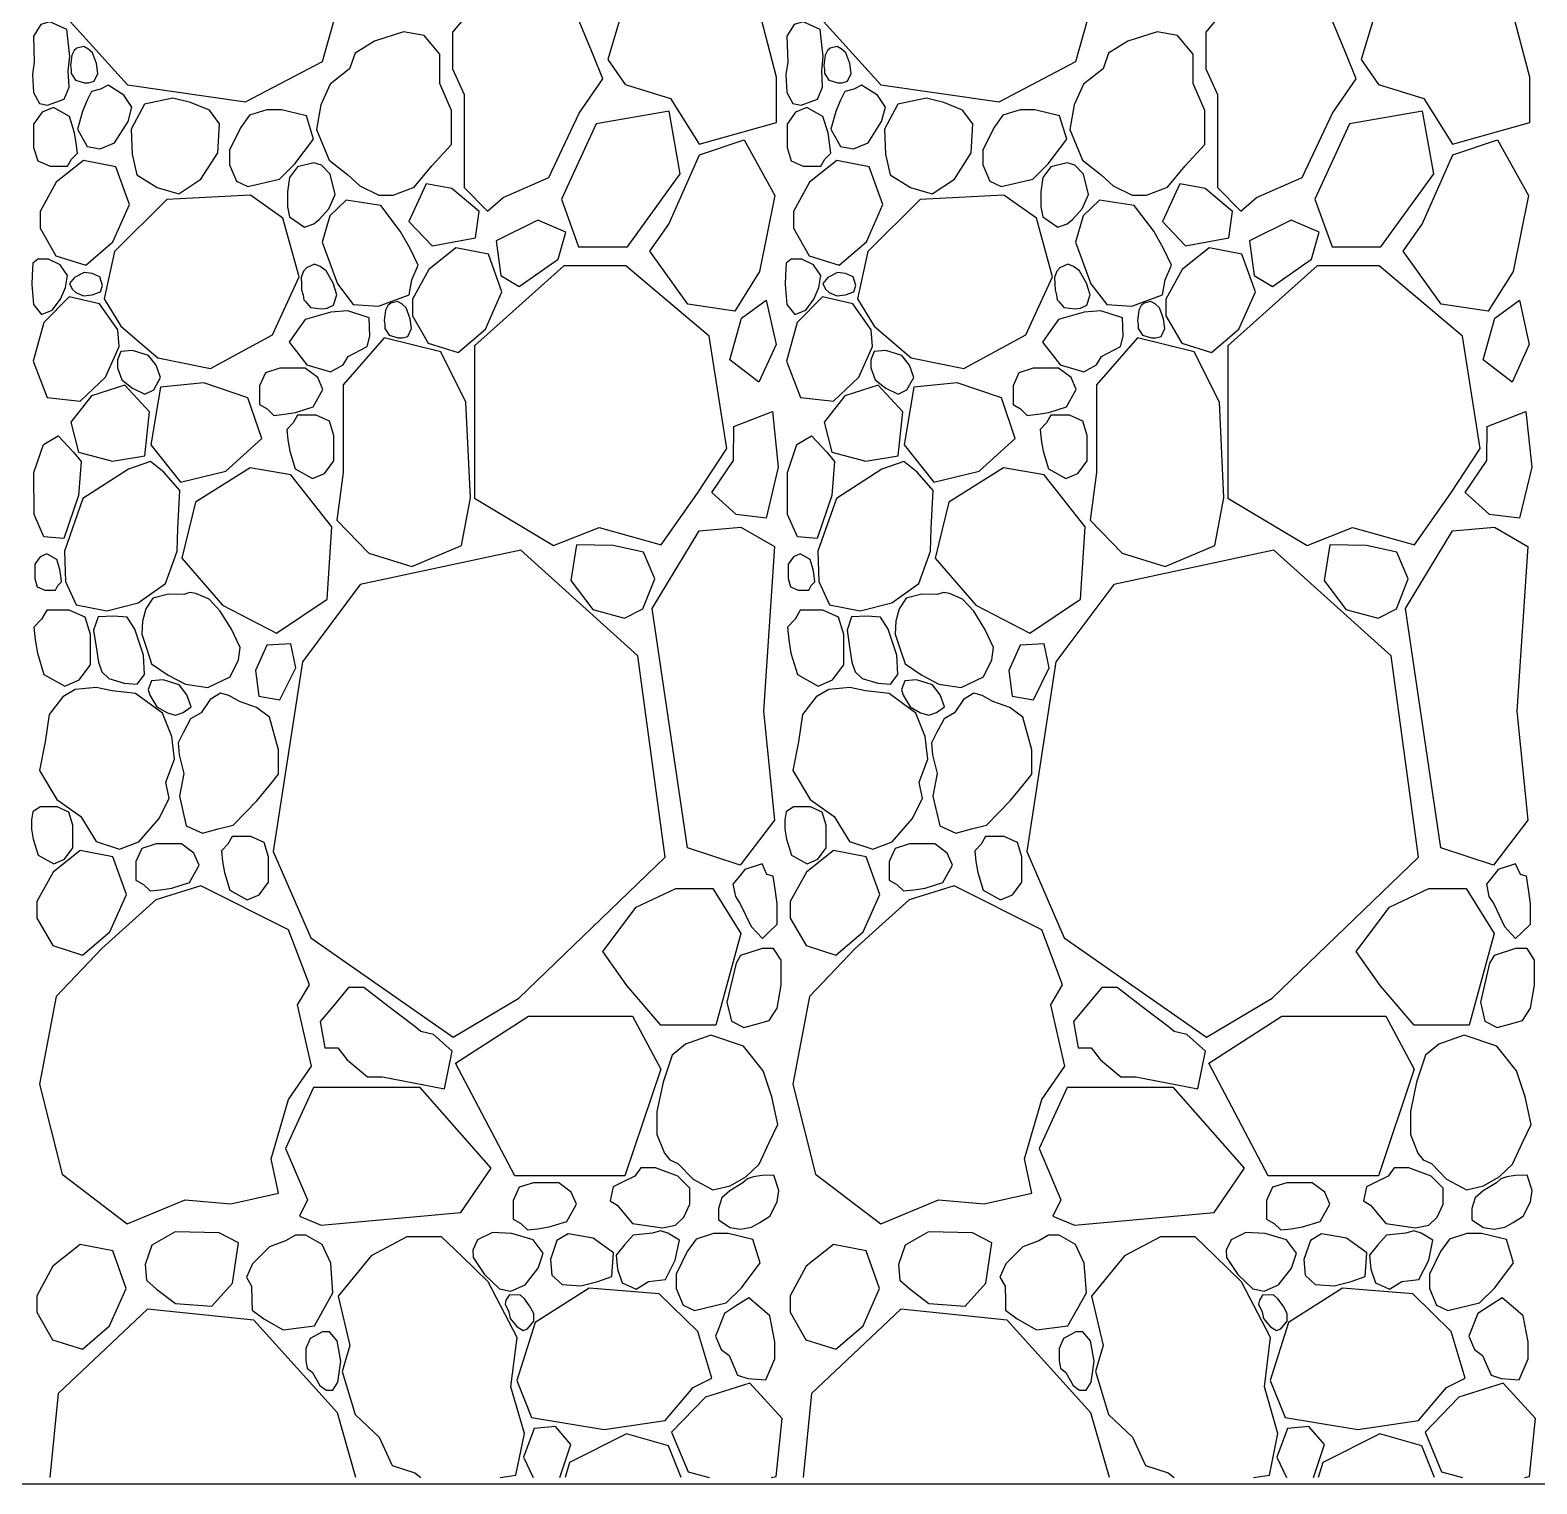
# Model space of a CAD drawing. Header units: millimetres. Extents: x 10227 to 13232, y 2 to 9351.
# Drawn here: x 11567 to 11743.4, y 2.4 to 172.6 of the extents above; entities that cross this region are included whole.
import ezdxf

# ---------------------------------------------------------------- set-up
doc = ezdxf.new("R2010")
doc.units = ezdxf.units.MM
doc.layers.add('A-FURN', color=9, linetype='Continuous')
doc.layers.add('RETINO', color=20, linetype='Continuous')

msp = doc.modelspace()

# ---------------------------------------------------------------- linework, layer by layer
at = {"layer": 'A-FURN', "ltscale": 0.1}
msp.add_line((11408.18, 2.43), (12008.18, 2.43), dxfattribs=at)
at = {"layer": 'RETINO'}
for points in [[(11602.94, 194.13), (11593.14, 205), (11580.69, 206.27), (11570.23, 196.43), (11568.33, 177.38), (11578.36, 166.25), (11592.19, 164.24), (11601.18, 168.98), (11605.64, 184.77), (11602.94, 194.13)], [(11691.17, 194.13), (11681.37, 205), (11668.92, 206.27), (11658.45, 196.43), (11656.55, 177.38), (11666.59, 166.25), (11680.42, 164.24), (11689.41, 168.98), (11693.86, 184.77), (11691.17, 194.13)], [(11622.33, 153.06), (11627.71, 155.38), (11631.24, 162.94), (11634.03, 166.95), (11632.88, 169.75), (11631.24, 173.7), (11627.16, 176.76), (11622.33, 177.92), (11619.48, 176.08), (11616.42, 172.4), (11616.42, 168.11), (11617.78, 165.12), (11617.78, 162.12), (11617.78, 157.15), (11617.78, 154.22), (11620.5, 151.43), (11622.33, 153.06)], [(11641.96, 164.63), (11645.29, 159.31), (11654.35, 161.83), (11654.35, 167.15), (11652.31, 174.93), (11647.06, 178), (11640.73, 178), (11636.3, 174.86), (11634.6, 169.2), (11636.64, 166.27), (11641.96, 164.63)], [(11710.56, 153.06), (11715.93, 155.38), (11719.47, 162.94), (11722.26, 166.95), (11721.1, 169.75), (11719.47, 173.7), (11715.39, 176.76), (11710.56, 177.92), (11707.7, 176.08), (11704.64, 172.4), (11704.64, 168.11), (11706, 165.12), (11706, 162.12), (11706, 157.15), (11706, 154.22), (11708.72, 151.43), (11710.56, 153.06)], [(11730.18, 164.63), (11733.52, 159.31), (11742.58, 161.83), (11742.58, 167.15), (11740.53, 174.93), (11735.29, 178), (11728.96, 178), (11724.53, 174.86), (11722.83, 169.2), (11724.87, 166.27), (11730.18, 164.63)], [(11567.22, 167.43), (11567.34, 165.35), (11568.03, 164.05), (11569, 163.86), (11570.92, 164.56), (11571.51, 165.96), (11571.42, 167.89), (11571.6, 169.54), (11571.24, 172.7), (11569.26, 173.6), (11568.19, 173.32), (11567.33, 171.95), (11567.44, 168.91), (11567.22, 167.43)], [(11655.45, 167.43), (11655.57, 165.35), (11656.26, 164.05), (11657.23, 163.86), (11659.15, 164.56), (11659.74, 165.96), (11659.65, 167.89), (11659.83, 169.54), (11659.47, 172.7), (11657.49, 173.6), (11656.42, 173.32), (11655.56, 171.95), (11655.67, 168.91), (11655.45, 167.43)], [(11601.98, 157.41), (11604.15, 155.71), (11605.56, 154.42), (11607.78, 153.33), (11609.47, 153.33), (11611.93, 154.26), (11613.98, 156.75), (11616.3, 159.27), (11616.3, 163.22), (11614.95, 166.39), (11614.95, 169.82), (11613.08, 172.02), (11610.69, 172.45), (11607.29, 171.35), (11605.02, 169.96), (11604.37, 168.12), (11602.08, 166.32), (11600.98, 163.91), (11600.49, 161.01), (11601.98, 157.41)], [(11690.21, 157.41), (11692.38, 155.71), (11693.79, 154.42), (11696, 153.33), (11697.7, 153.33), (11700.15, 154.26), (11702.2, 156.75), (11704.53, 159.27), (11704.53, 163.22), (11703.17, 166.39), (11703.17, 169.82), (11701.3, 172.02), (11698.92, 172.45), (11695.52, 171.35), (11693.25, 169.96), (11692.6, 168.12), (11690.31, 166.32), (11689.21, 163.91), (11688.72, 161.01), (11690.21, 157.41)], [(11572.26, 166.77), (11573.3, 166.48), (11573.8, 166.48), (11574.44, 166.65), (11574.88, 167.57), (11574.71, 168.72), (11574.24, 169.97), (11573.72, 170.46), (11573.24, 170.74), (11572.44, 170.53), (11572.1, 170.26), (11571.82, 169.7), (11571.75, 169.08), (11571.68, 168.52), (11571.75, 168.03), (11571.75, 167.57), (11571.9, 167.34), (11572.26, 166.77)], [(11660.49, 166.77), (11661.53, 166.48), (11662.03, 166.48), (11662.66, 166.65), (11663.11, 167.57), (11662.93, 168.72), (11662.47, 169.97), (11661.95, 170.46), (11661.46, 170.74), (11660.66, 170.53), (11660.33, 170.26), (11660.04, 169.7), (11659.98, 169.08), (11659.91, 168.52), (11659.98, 168.03), (11659.98, 167.57), (11660.13, 167.34), (11660.49, 166.77)], [(11573.08, 163.13), (11572.51, 161.04), (11573.64, 159), (11575.15, 158.76), (11576.85, 159.43), (11578.43, 161.94), (11578.88, 163.64), (11577.94, 165.04), (11576.08, 166.21), (11575.18, 165.72), (11574.13, 165.46), (11573.59, 164.35), (11573.08, 163.13)], [(11661.3, 163.13), (11660.74, 161.04), (11661.86, 159), (11663.37, 158.76), (11665.08, 159.43), (11666.65, 161.94), (11667.11, 163.64), (11666.17, 165.04), (11664.31, 166.21), (11663.4, 165.72), (11662.36, 165.46), (11661.82, 164.35), (11661.3, 163.13)], [(11586.96, 155.2), (11588.93, 158.29), (11589.14, 161.69), (11587.94, 163.28), (11585.72, 164.18), (11583.68, 164.66), (11580.34, 163.96), (11578.77, 161.05), (11578.92, 158.14), (11579.44, 155.69), (11581.81, 154.23), (11584.36, 153.49), (11586.96, 155.2)], [(11675.19, 155.2), (11677.16, 158.29), (11677.37, 161.69), (11676.16, 163.28), (11673.94, 164.18), (11671.91, 164.66), (11668.57, 163.96), (11666.99, 161.05), (11667.14, 158.14), (11667.66, 155.69), (11670.04, 154.23), (11672.59, 153.49), (11675.19, 155.2)], [(11572.16, 160.6), (11571.57, 162.53), (11569.68, 163.57), (11568.38, 163.02), (11567.36, 161.64), (11567.36, 158.9), (11567.85, 157.34), (11569.28, 156.7), (11571.31, 156.7), (11571.79, 157.53), (11572.48, 158.25), (11572.35, 159.39), (11572.16, 160.6)], [(11592.45, 154.33), (11596.15, 155.21), (11597.95, 156.97), (11600.13, 159.89), (11599.3, 162.62), (11596.38, 163.32), (11594.67, 163.32), (11592.64, 162.67), (11591.57, 161.22), (11590.29, 158.57), (11590.29, 156.89), (11591.13, 154.96), (11592.45, 154.33)], [(11631.19, 147.28), (11636.92, 147.28), (11643.09, 155.81), (11641.79, 163.17), (11633.25, 161.66), (11629.17, 152.84)], [(11660.39, 160.6), (11659.8, 162.53), (11657.91, 163.57), (11656.6, 163.02), (11655.59, 161.64), (11655.59, 158.9), (11656.07, 157.34), (11657.5, 156.7), (11659.54, 156.7), (11660.01, 157.53), (11660.71, 158.25), (11660.58, 159.39), (11660.39, 160.6)], [(11680.68, 154.33), (11684.38, 155.21), (11686.18, 156.97), (11688.36, 159.89), (11687.52, 162.62), (11684.61, 163.32), (11682.9, 163.32), (11680.87, 162.67), (11679.8, 161.22), (11678.52, 158.57), (11678.52, 156.89), (11679.36, 154.96), (11680.68, 154.33)], [(11719.42, 147.28), (11725.14, 147.28), (11731.32, 155.81), (11730.02, 163.17), (11721.48, 161.66), (11717.4, 152.84)], [(11643.96, 140.57), (11639.52, 146.75), (11641.75, 149.93), (11645.35, 158.05), (11650.58, 159.79), (11654.18, 153.29), (11652.38, 144.39)], [(11732.18, 140.57), (11727.75, 146.75), (11729.97, 149.93), (11733.58, 158.05), (11738.81, 159.79), (11742.41, 153.29), (11740.61, 144.39)], [(11569.97, 146.23), (11573.46, 145.13), (11576.65, 147.87), (11578.59, 152.23), (11577, 156.64), (11573.19, 157.38), (11570.01, 154.83), (11568.11, 151.39), (11568.11, 149.44), (11569.97, 146.23)], [(11602.68, 153.38), (11602.09, 155.76), (11601.08, 156.82), (11600.18, 157.1), (11598.27, 156.64), (11597.34, 155.39), (11597.1, 153.7), (11597.09, 151.96), (11597.31, 150.8), (11599.09, 149.58), (11600.17, 149.95), (11600.8, 150.48), (11601.92, 151.71), (11602.68, 153.38)], [(11658.2, 146.23), (11661.68, 145.13), (11664.88, 147.87), (11666.82, 152.23), (11665.23, 156.64), (11661.42, 157.38), (11658.24, 154.83), (11656.33, 151.39), (11656.33, 149.44), (11658.2, 146.23)], [(11690.9, 153.38), (11690.32, 155.76), (11689.3, 156.82), (11688.4, 157.1), (11686.5, 156.64), (11685.56, 155.39), (11685.33, 153.7), (11685.32, 151.96), (11685.54, 150.8), (11687.31, 149.58), (11688.39, 149.95), (11689.03, 150.48), (11690.14, 151.71), (11690.9, 153.38)], [(11613.35, 154.63), (11611.32, 150.23), (11614.04, 147.38), (11619.1, 148.33), (11619.52, 151.42), (11616.32, 154.1), (11613.35, 154.63)], [(11701.58, 154.63), (11699.55, 150.23), (11702.27, 147.38), (11707.32, 148.33), (11707.75, 151.42), (11704.55, 154.1), (11701.58, 154.63)], [(11596.56, 150.62), (11592.77, 153.31), (11582.96, 152.81), (11576.82, 146.74), (11575.64, 141.2), (11577.57, 137.97), (11581.91, 134.27), (11588.09, 133.03), (11595.34, 136.95), (11598.47, 143.76), (11596.56, 150.62)], [(11610.3, 149.09), (11608.01, 152.11), (11603.98, 152.73), (11602.03, 150.89), (11601.14, 147.8), (11602.93, 142.95), (11604.8, 140.5), (11607.75, 140.31), (11611.35, 141.64), (11611.65, 143.41), (11612.41, 145.14), (11611.44, 147.08), (11610.3, 149.09)], [(11629.17, 152.84), (11631.19, 147.28)], [(11684.79, 150.62), (11681, 153.31), (11671.18, 152.81), (11665.05, 146.74), (11663.86, 141.2), (11665.8, 137.97), (11670.14, 134.27), (11676.31, 133.03), (11683.57, 136.95), (11686.7, 143.76), (11684.79, 150.62)], [(11698.53, 149.09), (11696.23, 152.11), (11692.2, 152.73), (11690.26, 150.89), (11689.36, 147.8), (11691.16, 142.95), (11693.03, 140.5), (11695.98, 140.31), (11699.58, 141.64), (11699.88, 143.41), (11700.63, 145.14), (11699.67, 147.08), (11698.53, 149.09)], [(11717.4, 152.84), (11719.42, 147.28)], [(11622.09, 143.93), (11624.24, 142.61), (11628.8, 145.83), (11629.69, 148.99), (11626.4, 150.41), (11621.54, 147.96), (11622.09, 143.93)], [(11710.31, 143.93), (11712.46, 142.61), (11717.03, 145.83), (11717.92, 148.99), (11714.63, 150.41), (11709.76, 147.96), (11710.31, 143.93)], [(11613.58, 136), (11617.07, 134.9), (11620.27, 137.64), (11622.21, 142), (11620.62, 146.41), (11616.81, 147.15), (11613.63, 144.6), (11611.72, 141.16), (11611.72, 139.21), (11613.58, 136)], [(11701.81, 136), (11705.3, 134.9), (11708.49, 137.64), (11710.44, 142), (11708.85, 146.41), (11705.03, 147.15), (11701.85, 144.6), (11699.95, 141.16), (11699.95, 139.21), (11701.81, 136)], [(11567.33, 140.51), (11568.27, 139.36), (11569.55, 139.86), (11570.5, 141.16), (11571.08, 142.5), (11571.32, 143.9), (11570.46, 145.17), (11569.1, 145.84), (11567.85, 145.84), (11567.27, 145.35), (11567.18, 143.96), (11567.14, 142.85), (11567.33, 140.51)], [(11599.79, 140.18), (11601.12, 140.01), (11601.74, 140.1), (11602.48, 140.44), (11602.86, 141.65), (11602.43, 143.02), (11601.63, 144.48), (11600.91, 144.98), (11600.25, 145.24), (11599.31, 144.82), (11598.95, 144.43), (11598.7, 143.69), (11598.74, 142.92), (11598.75, 142.22), (11598.93, 141.63), (11599.02, 141.06), (11599.25, 140.82), (11599.79, 140.18)], [(11640.86, 112.39), (11645.09, 118.42), (11648.56, 123.65), (11646.46, 136.82), (11636.71, 145.06), (11629.47, 145.06), (11619, 135.69), (11619, 117.86), (11628.26, 112.32), (11633.59, 114.39), (11640.86, 112.39)], [(11655.56, 140.51), (11656.49, 139.36), (11657.78, 139.86), (11658.73, 141.16), (11659.31, 142.5), (11659.55, 143.9), (11658.68, 145.17), (11657.33, 145.84), (11656.08, 145.84), (11655.49, 145.35), (11655.41, 143.96), (11655.37, 142.85), (11655.56, 140.51)], [(11688.02, 140.18), (11689.35, 140.01), (11689.96, 140.1), (11690.71, 140.44), (11691.08, 141.65), (11690.66, 143.02), (11689.85, 144.48), (11689.13, 144.98), (11688.48, 145.24), (11687.54, 144.82), (11687.17, 144.43), (11686.93, 143.69), (11686.96, 142.92), (11686.98, 142.22), (11687.16, 141.63), (11687.24, 141.06), (11687.47, 140.82), (11688.02, 140.18)], [(11729.08, 112.39), (11733.31, 118.42), (11736.78, 123.65), (11734.69, 136.82), (11724.94, 145.06), (11717.69, 145.06), (11707.23, 135.69), (11707.23, 117.86), (11716.49, 112.32), (11721.82, 114.39), (11729.08, 112.39)], [(11573.19, 141.52), (11574.21, 141.65), (11575.19, 142), (11575.42, 142.73), (11575.11, 143.75), (11574.21, 144.16), (11573.27, 144.27), (11572.13, 143.67), (11571.57, 142.97), (11571.86, 142.33), (11572.29, 141.91), (11573.19, 141.52)], [(11652.38, 144.39), (11649.46, 139.75)], [(11661.42, 141.52), (11662.44, 141.65), (11663.42, 142), (11663.65, 142.73), (11663.33, 143.75), (11662.44, 144.16), (11661.49, 144.27), (11660.36, 143.67), (11659.79, 142.97), (11660.09, 142.33), (11660.52, 141.91), (11661.42, 141.52)], [(11740.61, 144.39), (11737.69, 139.75)], [(11575.09, 140.59), (11571.52, 141.4), (11568.56, 138.4), (11567.29, 133.89), (11568.94, 129.63), (11572.81, 129.21), (11575.76, 132.01), (11577.37, 135.61), (11577.21, 137.55), (11575.09, 140.59)], [(11663.31, 140.59), (11659.75, 141.4), (11656.79, 138.4), (11655.52, 133.89), (11657.17, 129.63), (11661.03, 129.21), (11663.99, 132.01), (11665.6, 135.61), (11665.44, 137.55), (11663.31, 140.59)], [(11606.66, 138.95), (11604.14, 139.78), (11602.15, 139.61), (11599.17, 138.75), (11598.28, 137.5), (11597.28, 136.12), (11598.4, 134.67), (11599.35, 133.45), (11602.12, 132.63), (11603.61, 133.44), (11604.2, 134.42), (11606.42, 135.61), (11606.72, 136.83), (11606.66, 138.95)], [(11609, 136.91), (11610.05, 136.61), (11610.54, 136.61), (11611.18, 136.79), (11611.62, 137.71), (11611.45, 138.86), (11610.98, 140.11), (11610.47, 140.59), (11609.98, 140.88), (11609.18, 140.66), (11608.84, 140.4), (11608.56, 139.84), (11608.49, 139.22), (11608.42, 138.66), (11608.49, 138.16), (11608.49, 137.71), (11608.65, 137.48), (11609, 136.91)], [(11649.46, 139.75), (11643.96, 140.57)], [(11652.28, 131.44), (11648.89, 134.03), (11650.26, 138.9), (11653.14, 141.03), (11654.3, 135.85), (11652.28, 131.44)], [(11694.89, 138.95), (11692.36, 139.78), (11690.37, 139.61), (11687.4, 138.75), (11686.5, 137.5), (11685.5, 136.12), (11686.63, 134.67), (11687.58, 133.45), (11690.34, 132.63), (11691.84, 133.44), (11692.43, 134.42), (11694.64, 135.61), (11694.95, 136.83), (11694.89, 138.95)], [(11697.23, 136.91), (11698.27, 136.61), (11698.77, 136.61), (11699.41, 136.79), (11699.85, 137.71), (11699.68, 138.86), (11699.21, 140.11), (11698.69, 140.59), (11698.21, 140.88), (11697.41, 140.66), (11697.07, 140.4), (11696.79, 139.84), (11696.72, 139.22), (11696.65, 138.66), (11696.72, 138.16), (11696.72, 137.71), (11696.87, 137.48), (11697.23, 136.91)], [(11737.69, 139.75), (11732.18, 140.57)], [(11740.51, 131.44), (11737.12, 134.03), (11738.49, 138.9), (11741.36, 141.03), (11742.52, 135.85), (11740.51, 131.44)], [(11611.66, 109.84), (11617.46, 112.31), (11618.53, 117.87), (11617.99, 129.1), (11615.06, 134.97), (11608.42, 136.6), (11603.61, 131.13), (11603.61, 120.85), (11602.88, 115.27), (11606.6, 111.39), (11611.66, 109.84)], [(11699.89, 109.84), (11705.69, 112.31), (11706.76, 117.87), (11706.22, 129.1), (11703.29, 134.97), (11696.65, 136.6), (11691.84, 131.13), (11691.84, 120.85), (11691.11, 115.27), (11694.83, 111.39), (11699.89, 109.84)], [(11577.71, 131.69), (11578.93, 130.71), (11580.37, 130.02), (11581.42, 130.53), (11582.2, 131.97), (11581.7, 133.4), (11580.8, 134.55), (11578.93, 135.15), (11577.56, 135.03), (11577.18, 134.03), (11577.18, 133.1), (11577.71, 131.69)], [(11665.93, 131.69), (11667.16, 130.71), (11668.6, 130.02), (11669.64, 130.53), (11670.43, 131.97), (11669.92, 133.4), (11669.03, 134.55), (11667.16, 135.15), (11665.79, 135.03), (11665.41, 134.03), (11665.41, 133.1), (11665.93, 131.69)], [(11598.03, 127.88), (11600.11, 128.52), (11601.23, 130.55), (11600.63, 131.96), (11599.16, 133.05), (11596.2, 133.05), (11594.51, 132.53), (11593.83, 130.99), (11593.83, 128.8), (11594.72, 128.29), (11595.5, 127.54), (11596.73, 127.67), (11598.03, 127.88)], [(11686.26, 127.88), (11688.33, 128.52), (11689.46, 130.55), (11688.86, 131.96), (11687.38, 133.05), (11684.43, 133.05), (11682.74, 132.53), (11682.06, 130.99), (11682.06, 128.8), (11682.95, 128.29), (11683.72, 127.54), (11684.95, 127.67), (11686.26, 127.88)], [(11576.59, 122.17), (11580.38, 122.81), (11580.92, 127.96), (11578.06, 131.06), (11574.13, 129.84), (11571.72, 126.74), (11572.61, 123.23), (11576.59, 122.17)], [(11587.3, 131.35), (11582.23, 130.84), (11581.07, 124.09), (11584.57, 119.73), (11589.86, 121.01), (11594.08, 124.84), (11592.46, 129.6), (11587.3, 131.35)], [(11664.81, 122.17), (11668.61, 122.81), (11669.14, 127.96), (11666.28, 131.06), (11662.36, 129.84), (11659.94, 126.74), (11660.83, 123.23), (11664.81, 122.17)], [(11675.52, 131.35), (11670.45, 130.84), (11669.29, 124.09), (11672.8, 119.73), (11678.09, 121.01), (11682.31, 124.84), (11680.69, 129.6), (11675.52, 131.35)], [(11597.35, 123.35), (11597.99, 121.28), (11600.03, 120.15), (11601.43, 120.75), (11602.52, 122.23), (11602.52, 125.18), (11602, 126.87), (11600.46, 127.56), (11598.27, 127.56), (11597.76, 126.66), (11597.01, 125.89), (11597.14, 124.66), (11597.35, 123.35)], [(11649.31, 122.24), (11649.38, 126.25), (11653.88, 127.98), (11654.57, 121.48), (11653.13, 115.51)], [(11685.58, 123.35), (11686.21, 121.28), (11688.25, 120.15), (11689.66, 120.75), (11690.75, 122.23), (11690.75, 125.18), (11690.23, 126.87), (11688.69, 127.56), (11686.49, 127.56), (11685.98, 126.66), (11685.24, 125.89), (11685.37, 124.66), (11685.58, 123.35)], [(11737.54, 122.24), (11737.6, 126.25), (11742.11, 127.98), (11742.8, 121.48), (11741.36, 115.51)], [(11572.62, 118.16), (11570.89, 113.11), (11568.57, 113.32), (11567.41, 115.94), (11567.4, 120.83), (11568.51, 124.13), (11570.23, 125.15), (11572.03, 123.22), (11572.93, 122.13), (11572.62, 118.16)], [(11660.85, 118.16), (11659.12, 113.11), (11656.8, 113.32), (11655.63, 115.94), (11655.63, 120.83), (11656.74, 124.13), (11658.45, 125.15), (11660.26, 123.22), (11661.16, 122.13), (11660.85, 118.16)], [(11584.26, 114.29), (11584.5, 118.73), (11582.61, 120.87), (11581.04, 122.13), (11578.47, 121.23), (11573.14, 117.82), (11570.97, 111.62), (11571.1, 108.1), (11572.34, 105.35), (11575.93, 104.64), (11579.62, 105.57), (11582.82, 107.87), (11584.18, 111.63), (11584.26, 114.29)], [(11649.62, 115.93), (11646.78, 118.51), (11649.31, 122.24)], [(11672.49, 114.29), (11672.72, 118.73), (11670.84, 120.87), (11669.26, 122.13), (11666.7, 121.23), (11661.37, 117.82), (11659.19, 111.62), (11659.33, 108.1), (11660.57, 105.35), (11664.16, 104.64), (11667.85, 105.57), (11671.04, 107.87), (11672.41, 111.63), (11672.49, 114.29)], [(11737.84, 115.93), (11735, 118.51), (11737.54, 122.24)], [(11592.72, 121.39), (11586.31, 117.36), (11584.73, 110.81)], [(11602.27, 114.49), (11597.47, 120.59), (11592.72, 121.39)], [(11680.95, 121.39), (11674.54, 117.36), (11672.95, 110.81)], [(11690.5, 114.49), (11685.7, 120.59), (11680.95, 121.39)], [(11653.13, 115.51), (11649.62, 115.93)], [(11741.36, 115.51), (11737.84, 115.93)], [(11584.73, 110.81), (11589.48, 105.32), (11595.81, 102.02), (11601.73, 106.02), (11602.27, 114.49)], [(11650.1, 74.86), (11643.94, 76.89), (11639.78, 104.91), (11645.3, 114.02), (11650.2, 114.46), (11654.13, 112.18), (11652.85, 92.91)], [(11672.95, 110.81), (11677.7, 105.32), (11684.04, 102.02), (11689.96, 106.02), (11690.5, 114.49)], [(11738.32, 74.86), (11732.17, 76.89), (11728.01, 104.91), (11733.52, 114.02), (11738.43, 114.46), (11742.35, 112.18), (11741.07, 92.91)], [(11570.43, 109.49), (11570.07, 110.67), (11568.91, 111.31), (11568.11, 110.97), (11567.49, 110.13), (11567.49, 108.44), (11567.78, 107.48), (11568.66, 107.09), (11569.91, 107.09), (11570.2, 107.6), (11570.63, 108.04), (11570.55, 108.74), (11570.43, 109.49)], [(11599.84, 66.37), (11616.5, 54.72), (11624.17, 59.3), (11641.33, 75.79), (11638.13, 99.39), (11624.4, 111.76), (11605.62, 107.73), (11598.83, 98.68), (11595.43, 76.48), (11599.84, 66.37)], [(11638.79, 111.51), (11635.25, 112.31), (11630.93, 112.37), (11630.26, 108.19), (11632.83, 104.82)], [(11638.72, 104.88), (11640.1, 108.41), (11638.79, 111.51)], [(11658.66, 109.49), (11658.3, 110.67), (11657.14, 111.31), (11656.33, 110.97), (11655.71, 110.13), (11655.71, 108.44), (11656.01, 107.48), (11656.89, 107.09), (11658.14, 107.09), (11658.43, 107.6), (11658.85, 108.04), (11658.78, 108.74), (11658.66, 109.49)], [(11688.06, 66.37), (11704.73, 54.72), (11712.39, 59.3), (11729.56, 75.79), (11726.35, 99.39), (11712.62, 111.76), (11693.85, 107.73), (11687.06, 98.68), (11683.66, 76.48), (11688.06, 66.37)], [(11727.01, 111.51), (11723.47, 112.31), (11719.16, 112.37), (11718.49, 108.19), (11721.05, 104.82)], [(11726.95, 104.88), (11728.33, 108.41), (11727.01, 111.51)], [(11584.95, 106.55), (11583.15, 106.62), (11581.32, 106.12), (11580.52, 104.9), (11580.11, 103.45), (11580.03, 101.9), (11580.66, 100.03), (11581.18, 98.45), (11583.13, 97.11), (11585.16, 96.05), (11587.76, 95.68), (11590.38, 96.92), (11591.36, 98.91), (11591.54, 100.35), (11590.54, 102.5), (11589.22, 104.62), (11587.91, 106), (11586.37, 106.68), (11585.67, 106.81), (11584.95, 106.55)], [(11673.18, 106.55), (11671.37, 106.62), (11669.55, 106.12), (11668.74, 104.9), (11668.33, 103.45), (11668.26, 101.9), (11668.88, 100.03), (11669.41, 98.45), (11671.36, 97.11), (11673.38, 96.05), (11675.98, 95.68), (11678.6, 96.92), (11679.59, 98.91), (11679.77, 100.35), (11678.77, 102.5), (11677.45, 104.62), (11676.13, 106), (11674.6, 106.68), (11673.9, 106.81), (11673.18, 106.55)], [(11567.81, 99.69), (11568.57, 97.2), (11571.02, 95.85), (11572.71, 96.57), (11574.01, 98.34), (11574.01, 101.89), (11573.39, 103.91), (11571.54, 104.73), (11568.91, 104.73), (11568.3, 103.66), (11567.4, 102.73), (11567.56, 101.25), (11567.81, 99.69)], [(11632.83, 104.82), (11636.57, 103.8), (11638.72, 104.88)], [(11656.04, 99.69), (11656.8, 97.2), (11659.25, 95.85), (11660.93, 96.57), (11662.24, 98.34), (11662.24, 101.89), (11661.62, 103.91), (11659.77, 104.73), (11657.14, 104.73), (11656.53, 103.66), (11655.63, 102.73), (11655.79, 101.25), (11656.04, 99.69)], [(11721.05, 104.82), (11724.8, 103.8), (11726.95, 104.88)], [(11576.18, 96.74), (11577.98, 96.19), (11579.49, 96.08), (11580.34, 97.19), (11580.24, 99.45), (11579.21, 102.49), (11578.3, 103.91), (11576.74, 104.04), (11574.93, 103.95), (11574.39, 102.37), (11574.68, 100.43), (11574.94, 98.63), (11575.34, 97.49), (11576.18, 96.74)], [(11664.4, 96.74), (11666.21, 96.19), (11667.72, 96.08), (11668.56, 97.19), (11668.46, 99.45), (11667.44, 102.49), (11666.53, 103.91), (11664.97, 104.04), (11663.15, 103.95), (11662.62, 102.37), (11662.9, 100.43), (11663.17, 98.63), (11663.56, 97.49), (11664.4, 96.74)], [(11593.72, 94.65), (11596.21, 94.25), (11598.07, 97.97), (11597.49, 100.78), (11594.68, 100.63), (11593.34, 97.65), (11593.72, 94.65)], [(11681.95, 94.65), (11684.44, 94.25), (11686.29, 97.97), (11685.72, 100.78), (11682.9, 100.63), (11681.57, 97.65), (11681.95, 94.65)], [(11579.31, 94.97), (11576.57, 95.3), (11574.7, 95.67), (11572.24, 95.45), (11570.79, 94.57), (11569.17, 92.51), (11568.72, 89.31), (11568.04, 85.95), (11570.08, 82.57), (11572.89, 80.57), (11574.67, 77.63), (11577.41, 76.73), (11579.67, 77.6), (11582.01, 80.3), (11583.22, 82.67), (11582.83, 84.58), (11583.85, 87.3), (11583.54, 89.94), (11582.45, 92.67), (11579.31, 94.97)], [(11581.79, 93.4), (11583.02, 92.72), (11583.98, 92.42), (11584.88, 92.75), (11585.81, 93.4), (11585.3, 94.83), (11584.41, 95.98), (11582.54, 96.58), (11581.16, 96.46), (11580.78, 95.46), (11580.98, 94.77), (11581.79, 93.4)], [(11667.54, 94.97), (11664.8, 95.3), (11662.93, 95.67), (11660.47, 95.45), (11659.02, 94.57), (11657.4, 92.51), (11656.94, 89.31), (11656.26, 85.95), (11658.31, 82.57), (11661.12, 80.57), (11662.9, 77.63), (11665.63, 76.73), (11667.9, 77.6), (11670.23, 80.3), (11671.45, 82.67), (11671.05, 84.58), (11672.07, 87.3), (11671.76, 89.94), (11670.68, 92.67), (11667.54, 94.97)], [(11670.02, 93.4), (11671.24, 92.72), (11672.21, 92.42), (11673.11, 92.75), (11674.03, 93.4), (11673.53, 94.83), (11672.64, 95.98), (11670.76, 96.58), (11669.39, 96.46), (11669.01, 95.46), (11669.21, 94.77), (11670.02, 93.4)], [(11584.44, 82.95), (11585.24, 79.49), (11587.13, 78.63), (11588.98, 79.11), (11590.71, 79.57), (11592.17, 81.05), (11593.5, 82.4), (11595.14, 84.41), (11596.03, 85.51), (11596.03, 88.38), (11594.97, 92.2), (11593.47, 93.35), (11591.47, 94.04), (11590.21, 94.73), (11589.25, 95.03), (11588.02, 94.27), (11587, 92.69), (11585.75, 92.01), (11584.89, 90.37), (11584.27, 89.2), (11584.39, 87.79), (11584.94, 85.6), (11584.44, 82.95)], [(11672.67, 82.95), (11673.47, 79.49), (11675.36, 78.63), (11677.21, 79.11), (11678.94, 79.57), (11680.39, 81.05), (11681.72, 82.4), (11683.36, 84.41), (11684.25, 85.51), (11684.25, 88.38), (11683.19, 92.2), (11681.7, 93.35), (11679.69, 94.04), (11678.44, 94.73), (11677.47, 95.03), (11676.25, 94.27), (11675.22, 92.69), (11673.98, 92.01), (11673.11, 90.37), (11672.5, 89.2), (11672.62, 87.79), (11673.17, 85.6), (11672.67, 82.95)], [(11652.85, 92.91), (11654.13, 80.15)], [(11741.07, 92.91), (11742.35, 80.15)], [(11567.31, 77.91), (11567.88, 76.04), (11569.72, 75.03), (11570.98, 75.57), (11571.96, 76.9), (11571.96, 79.56), (11571.49, 81.07), (11570.11, 81.69), (11568.13, 81.69), (11567.26, 81.13), (11567.11, 80.19), (11567.12, 79.08), (11567.31, 77.91)], [(11655.54, 77.91), (11656.11, 76.04), (11657.94, 75.03), (11659.21, 75.57), (11660.19, 76.9), (11660.19, 79.56), (11659.72, 81.07), (11658.33, 81.69), (11656.36, 81.69), (11655.48, 81.13), (11655.34, 80.19), (11655.35, 79.08), (11655.54, 77.91)], [(11654.13, 80.15), (11650.1, 74.86)], [(11742.35, 80.15), (11738.32, 74.86)], [(11589.7, 74.01), (11590.33, 71.93), (11592.37, 70.8), (11593.78, 71.4), (11594.87, 72.88), (11594.87, 75.84), (11594.35, 77.52), (11592.81, 78.21), (11590.61, 78.21), (11590.1, 77.32), (11589.35, 76.54), (11589.49, 75.31), (11589.7, 74.01)], [(11677.93, 74.01), (11678.56, 71.93), (11680.6, 70.8), (11682, 71.4), (11683.09, 72.88), (11683.09, 75.84), (11682.57, 77.52), (11681.03, 78.21), (11678.84, 78.21), (11678.33, 77.32), (11677.58, 76.54), (11677.72, 75.31), (11677.93, 74.01)], [(11569.6, 65.45), (11573.08, 64.34), (11576.28, 67.08), (11578.22, 71.45), (11576.63, 75.85), (11572.82, 76.59), (11569.64, 74.05), (11567.73, 70.6), (11567.73, 68.65), (11569.6, 65.45)], [(11583.53, 72.19), (11585.61, 72.83), (11586.74, 74.86), (11586.14, 76.27), (11584.66, 77.36), (11581.7, 77.36), (11580.02, 76.84), (11579.33, 75.3), (11579.33, 73.11), (11580.22, 72.6), (11581, 71.85), (11582.23, 71.98), (11583.53, 72.19)], [(11657.82, 65.45), (11661.31, 64.34), (11664.5, 67.08), (11666.45, 71.45), (11664.86, 75.85), (11661.04, 76.59), (11657.87, 74.05), (11655.96, 70.6), (11655.96, 68.65), (11657.82, 65.45)], [(11671.76, 72.19), (11673.84, 72.83), (11674.96, 74.86), (11674.36, 76.27), (11672.89, 77.36), (11669.93, 77.36), (11668.24, 76.84), (11667.56, 75.3), (11667.56, 73.11), (11668.45, 72.6), (11669.23, 71.85), (11670.46, 71.98), (11671.76, 72.19)], [(11650.12, 70.35), (11651.39, 67.68), (11652.7, 66.28), (11653.41, 66.97), (11654.45, 67.96), (11654.45, 70.33), (11654.23, 71.77), (11653.97, 73.57), (11653.24, 73.78), (11652.69, 75.02), (11650.66, 74.37), (11650.05, 73.61), (11649.26, 72.63), (11649.55, 71.19), (11650.12, 70.35)], [(11738.35, 70.35), (11739.61, 67.68), (11740.92, 66.28), (11741.64, 66.97), (11742.67, 67.96), (11742.67, 70.33), (11742.46, 71.77), (11742.19, 73.57), (11741.47, 73.78), (11740.92, 75.02), (11738.88, 74.37), (11738.28, 73.61), (11737.49, 72.63), (11737.77, 71.19), (11738.35, 70.35)], [(11590.44, 35.23), (11596.05, 36.48), (11595.16, 40.48), (11597.19, 47.45), (11599.91, 51.32), (11598.25, 58.51), (11599.65, 60.88), (11597.19, 67.29), (11586.94, 72.47), (11581.68, 70.8), (11575.34, 65.11), (11570.01, 59.49), (11568.04, 49.24), (11570.71, 38.71), (11578.33, 32.89), (11585.12, 35.67), (11590.44, 35.23)], [(11678.66, 35.23), (11684.28, 36.48), (11683.39, 40.48), (11685.42, 47.45), (11688.14, 51.32), (11686.47, 58.51), (11687.87, 60.88), (11685.42, 67.29), (11675.16, 72.47), (11669.9, 70.8), (11663.56, 65.11), (11658.23, 59.49), (11656.27, 49.24), (11658.93, 38.71), (11666.56, 32.89), (11673.34, 35.67), (11678.66, 35.23)], [(11636.83, 60.78), (11634.01, 64.78), (11637.92, 69.97), (11642.55, 72.15), (11646.9, 72.15), (11650.17, 66.87), (11647.27, 56.15), (11640.82, 56.15), (11636.83, 60.78)], [(11725.05, 60.78), (11722.24, 64.78), (11726.14, 69.97), (11730.77, 72.15), (11735.13, 72.15), (11738.4, 66.87), (11735.49, 56.15), (11729.05, 56.15), (11725.05, 60.78)], [(11649.1, 56.59), (11650.54, 55.87), (11651.97, 56.27), (11653.49, 56.69), (11654.45, 58.11), (11654.89, 60.82), (11654.89, 63.76), (11654.02, 65.13), (11652.68, 65.13), (11650.16, 64.31), (11649.64, 63.39), (11648.56, 58.85), (11649.1, 56.59)], [(11737.32, 56.59), (11738.76, 55.87), (11740.2, 56.27), (11741.72, 56.69), (11742.67, 58.11), (11743.12, 60.82), (11743.12, 63.76), (11742.25, 65.13), (11740.91, 65.13), (11738.39, 64.31), (11737.87, 63.39), (11736.79, 58.85), (11737.32, 56.59)], [(11604.07, 52.07), (11606.45, 50.09), (11608.22, 50.09), (11615.49, 48.69), (11616.37, 53.11), (11614.19, 55.03), (11612.71, 55.41), (11612.01, 55.97), (11608.95, 58.3), (11606.03, 60.53), (11604.22, 60.53), (11602.46, 58.41), (11600.92, 56.57), (11601.47, 53.47), (11602.97, 53.47), (11604.07, 52.07)], [(11692.29, 52.07), (11694.68, 50.09), (11696.45, 50.09), (11703.71, 48.69), (11704.6, 53.11), (11702.42, 55.03), (11700.93, 55.41), (11700.24, 55.97), (11697.17, 58.3), (11694.26, 60.53), (11692.45, 60.53), (11690.68, 58.41), (11689.15, 56.57), (11689.7, 53.47), (11691.2, 53.47), (11692.29, 52.07)], [(11616.76, 51.69), (11625.31, 57.2), (11637.48, 57.2), (11640.81, 50.97), (11636.61, 38.49), (11623.71, 38.49), (11616.76, 51.69)], [(11704.99, 51.69), (11713.54, 57.2), (11725.71, 57.2), (11729.04, 50.97), (11724.84, 38.49), (11711.94, 38.49), (11704.99, 51.69)], [(11642.82, 39.93), (11644.59, 38.1), (11646.92, 36.85), (11648.93, 37.31), (11650.75, 38.38), (11652.33, 39.88), (11653.51, 42.39), (11654.5, 44.5), (11653.83, 47.75), (11652.79, 50.79), (11650.51, 53.68), (11646.65, 54.97), (11643.72, 53.9), (11642.15, 52.61), (11641.07, 49.47), (11640.36, 46.03), (11640.36, 43.35), (11641.25, 41.17), (11641.85, 40.37), (11642.82, 39.93)], [(11731.05, 39.93), (11732.81, 38.1), (11735.15, 36.85), (11737.16, 37.31), (11738.98, 38.38), (11740.55, 39.88), (11741.73, 42.39), (11742.73, 44.5), (11742.05, 47.75), (11741.02, 50.79), (11738.73, 53.68), (11734.88, 54.97), (11731.94, 53.9), (11730.37, 52.61), (11729.3, 49.47), (11728.59, 46.03), (11728.59, 43.35), (11729.48, 41.17), (11730.07, 40.37), (11731.05, 39.93)], [(11599.44, 35.7), (11598.49, 33.76), (11601.02, 32.71), (11617.39, 34.19), (11620.93, 39.41), (11612.64, 48.83), (11600.15, 48.83), (11596.87, 41.68), (11599.44, 35.7)], [(11687.66, 35.7), (11686.72, 33.76), (11689.24, 32.71), (11705.61, 34.19), (11709.16, 39.41), (11700.86, 48.83), (11688.38, 48.83), (11685.1, 41.68), (11687.66, 35.7)], [(11635.69, 35.07), (11637.51, 32.91), (11640.99, 32.39), (11642.52, 32.72), (11643.51, 33.66), (11643.75, 34.17), (11644.22, 35.17), (11644.22, 37.04), (11642.82, 38.44), (11640.2, 39.44), (11638.48, 39.44), (11637.77, 38.45), (11636.25, 37.71), (11635.22, 37.21), (11634.87, 35.56), (11635.69, 35.07)], [(11723.91, 35.07), (11725.73, 32.91), (11729.21, 32.39), (11730.74, 32.72), (11731.74, 33.66), (11731.98, 34.17), (11732.45, 35.17), (11732.45, 37.04), (11731.04, 38.44), (11728.43, 39.44), (11726.7, 39.44), (11726, 38.45), (11724.48, 37.71), (11723.45, 37.21), (11723.09, 35.56), (11723.91, 35.07)], [(11627.73, 32.51), (11629.8, 33.15), (11630.93, 35.18), (11630.33, 36.59), (11628.85, 37.68), (11625.9, 37.68), (11624.21, 37.16), (11623.53, 35.62), (11623.53, 33.43), (11624.42, 32.92), (11625.19, 32.17), (11626.42, 32.3), (11627.73, 32.51)], [(11650.43, 37.68), (11648.9, 36.74), (11647.94, 35.94), (11647.56, 34.68), (11647.56, 33.33), (11648.93, 32.44), (11650.16, 32.27), (11651.42, 32.49), (11652.41, 33.02), (11653.59, 33.79), (11654.43, 35.45), (11654.62, 36.78), (11654.05, 38.57), (11652.63, 38.55), (11651.65, 38.39), (11650.96, 38.15), (11650.43, 37.68)], [(11715.95, 32.51), (11718.03, 33.15), (11719.15, 35.18), (11718.56, 36.59), (11717.08, 37.68), (11714.12, 37.68), (11712.44, 37.16), (11711.75, 35.62), (11711.75, 33.43), (11712.64, 32.92), (11713.42, 32.17), (11714.65, 32.3), (11715.95, 32.51)], [(11738.66, 37.68), (11737.13, 36.74), (11736.17, 35.94), (11735.78, 34.68), (11735.78, 33.33), (11737.15, 32.44), (11738.39, 32.27), (11739.65, 32.49), (11740.63, 33.02), (11741.81, 33.79), (11742.66, 35.45), (11742.85, 36.78), (11742.27, 38.57), (11740.86, 38.55), (11739.87, 38.39), (11739.19, 38.15), (11738.66, 37.68)], [(11583.94, 31.95), (11581.19, 30.37)], [(11590.66, 25.95), (11591.37, 30.65), (11589.1, 31.83), (11583.94, 31.95)], [(11620.15, 26.95), (11621.91, 25.27), (11623.26, 25.01), (11624.93, 25.72), (11626.43, 27.67), (11627.04, 29.44), (11625.86, 31.01), (11623.38, 31.74), (11621.11, 31.87), (11619.36, 31), (11618.8, 29.78), (11618.83, 28.93), (11620.15, 26.95)], [(11639.37, 26.11), (11641.34, 26.35), (11642.51, 28.61), (11642.99, 30.96), (11641.62, 31.8), (11640.78, 32.04), (11639.84, 31.77), (11637.58, 31.54), (11636.57, 30.4), (11635.58, 29.2), (11635.72, 27.56), (11636.28, 25.98), (11637.4, 25.45), (11637.91, 25.23), (11639.37, 26.11)], [(11672.17, 31.95), (11669.41, 30.37)], [(11678.89, 25.95), (11679.59, 30.65), (11677.32, 31.83), (11672.17, 31.95)], [(11708.37, 26.95), (11710.14, 25.27), (11711.48, 25.01), (11713.15, 25.72), (11714.66, 27.67), (11715.27, 29.44), (11714.08, 31.01), (11711.6, 31.74), (11709.34, 31.87), (11707.59, 31), (11707.03, 29.78), (11707.05, 28.93), (11708.37, 26.95)], [(11727.59, 26.11), (11729.57, 26.35), (11730.74, 28.61), (11731.21, 30.96), (11729.85, 31.8), (11729.01, 32.04), (11728.07, 31.77), (11725.8, 31.54), (11724.79, 30.4), (11723.81, 29.2), (11723.95, 27.56), (11724.51, 25.98), (11725.63, 25.45), (11726.14, 25.23), (11727.59, 26.11)], [(11569.58, 19.31), (11573.07, 18.2), (11576.26, 20.94), (11578.21, 25.31), (11576.62, 29.71), (11572.8, 30.45), (11569.62, 27.91), (11567.72, 24.46), (11567.72, 22.52), (11569.58, 19.31)], [(11581.19, 30.37), (11580.44, 28.13), (11580.59, 26.29)], [(11596.57, 20.46), (11600.25, 20.92), (11602.42, 24.79), (11602.15, 28.29), (11601.17, 30.47), (11599.25, 31.57), (11598.01, 31.55), (11596.84, 30.87), (11594.98, 30.17), (11592.99, 28.21), (11592.28, 26.63), (11592.89, 25.58), (11592.93, 23.89), (11592.96, 22.75), (11594.32, 21.74), (11596.57, 20.46)], [(11621.99, 3.18), (11623.85, 3.44), (11624.83, 8.32), (11623.26, 13.79), (11623.98, 19.57), (11620.58, 26.1), (11617.46, 29.12), (11615.14, 31.37), (11611.08, 31.37), (11606.9, 29.12), (11603.03, 24.41), (11604.4, 18.63), (11603.49, 15.59), (11605, 10.57), (11607.81, 7.91), (11609.35, 4.6), (11611.99, 3.72), (11612.71, 3.18)], [(11628.65, 30.94), (11627.9, 28.7), (11628.05, 26.85)], [(11629.96, 31.69), (11628.65, 30.94)], [(11635.09, 26.73), (11635.28, 29.48), (11632.88, 31.21), (11629.96, 31.69)], [(11644.76, 22.74), (11648.46, 23.62), (11650.26, 25.38), (11652.43, 28.3), (11651.6, 31.03), (11648.69, 31.73), (11646.98, 31.73), (11644.95, 31.08), (11643.88, 29.63), (11642.59, 26.98), (11642.59, 25.3), (11643.44, 23.37), (11644.76, 22.74)], [(11657.81, 19.31), (11661.29, 18.2), (11664.49, 20.94), (11666.43, 25.31), (11664.84, 29.71), (11661.03, 30.45), (11657.85, 27.91), (11655.94, 24.46), (11655.94, 22.52), (11657.81, 19.31)], [(11669.41, 30.37), (11668.66, 28.13), (11668.82, 26.29)], [(11684.8, 20.46), (11688.47, 20.92), (11690.65, 24.79), (11690.38, 28.29), (11689.39, 30.47), (11687.48, 31.57), (11686.23, 31.55), (11685.07, 30.87), (11683.2, 30.17), (11681.22, 28.21), (11680.5, 26.63), (11681.12, 25.58), (11681.16, 23.89), (11681.19, 22.75), (11682.54, 21.74), (11684.8, 20.46)], [(11710.22, 3.18), (11712.08, 3.44), (11713.05, 8.32), (11711.49, 13.79), (11712.21, 19.57), (11708.81, 26.1), (11705.69, 29.12), (11703.37, 31.37), (11699.31, 31.37), (11695.13, 29.12), (11691.26, 24.41), (11692.62, 18.63), (11691.71, 15.59), (11693.23, 10.57), (11696.04, 7.91), (11697.58, 4.6), (11700.22, 3.72), (11700.94, 3.18)], [(11716.88, 30.94), (11716.13, 28.7), (11716.28, 26.85)], [(11718.19, 31.69), (11716.88, 30.94)], [(11723.31, 26.73), (11723.51, 29.48), (11721.11, 31.21), (11718.19, 31.69)], [(11732.98, 22.74), (11736.68, 23.62), (11738.49, 25.38), (11740.66, 28.3), (11739.83, 31.03), (11736.91, 31.73), (11735.2, 31.73), (11733.18, 31.08), (11732.1, 29.63), (11730.82, 26.98), (11730.82, 25.3), (11731.66, 23.37), (11732.98, 22.74)], [(11628.05, 26.85), (11629.24, 25.78)], [(11629.24, 25.78), (11631.45, 25.62), (11633.44, 26.14), (11635.09, 26.73)], [(11716.28, 26.85), (11717.46, 25.78)], [(11717.46, 25.78), (11719.68, 25.62), (11721.67, 26.14), (11723.31, 26.73)], [(11580.59, 26.29), (11581.77, 25.21)], [(11581.77, 25.21), (11583.99, 23.55), (11588.25, 23.22), (11590.66, 25.95)], [(11623.96, 14.52), (11625.68, 10.21), (11634.19, 8.8), (11641.32, 9.86), (11644.6, 13.7), (11646.78, 14.82), (11645.14, 20.29), (11640.63, 24.69), (11632.41, 25.33), (11626.08, 21.32), (11623.96, 14.52)], [(11668.82, 26.29), (11670, 25.21)], [(11670, 25.21), (11672.21, 23.55), (11676.47, 23.22), (11678.89, 25.95)], [(11712.19, 14.52), (11713.91, 10.21), (11722.42, 8.8), (11729.54, 9.86), (11732.83, 13.7), (11735, 14.82), (11733.37, 20.29), (11728.86, 24.69), (11720.64, 25.33), (11714.31, 21.32), (11712.19, 14.52)], [(11623.15, 21.81), (11623.97, 20.82), (11624.68, 20.39), (11625.21, 20.57), (11625.94, 21.47), (11625.94, 22.39), (11625.45, 23.27), (11624.84, 24.09), (11624.33, 24.56), (11623.06, 24.51), (11622.68, 23.95), (11622.57, 23.48), (11623, 22.58), (11623.15, 21.81)], [(11653.12, 14.62), (11654.17, 17.07), (11654.17, 19.07), (11653.57, 22.11), (11652.41, 23.11), (11651.12, 24.22), (11649.57, 23.23), (11648.27, 22.39), (11647.22, 19.71), (11647.89, 18.15), (11648.82, 17.47), (11649.81, 15.16), (11651, 14.75), (11653.12, 14.62)], [(11711.38, 21.81), (11712.2, 20.82), (11712.91, 20.39), (11713.44, 20.57), (11714.17, 21.47), (11714.17, 22.39), (11713.68, 23.27), (11713.07, 24.09), (11712.55, 24.56), (11711.28, 24.51), (11710.91, 23.95), (11710.79, 23.48), (11711.23, 22.58), (11711.38, 21.81)], [(11741.34, 14.62), (11742.39, 17.07), (11742.39, 19.07), (11741.79, 22.11), (11740.63, 23.11), (11739.34, 24.22), (11737.8, 23.23), (11736.5, 22.39), (11735.44, 19.71), (11736.12, 18.15), (11737.04, 17.47), (11738.04, 15.16), (11739.22, 14.75), (11741.34, 14.62)], [(11602.94, 10.73), (11593.14, 21.6), (11580.69, 22.87), (11570.23, 13.03), (11569.24, 3.18)], [(11691.17, 10.73), (11681.37, 21.6), (11668.92, 22.87), (11658.45, 13.03), (11657.47, 3.18)], [(11600.01, 15.47), (11600.89, 13.93), (11601.61, 13.41), (11602.41, 13.41), (11602.98, 14.33), (11603.32, 16.79), (11602.92, 19.16), (11602.01, 20.22), (11601.21, 20.22), (11599.75, 19.45), (11599.24, 18.28), (11599.24, 16.82), (11599.38, 15.98), (11600.01, 15.47)], [(11688.23, 15.47), (11689.12, 13.93), (11689.83, 13.41), (11690.63, 13.41), (11691.2, 14.33), (11691.55, 16.79), (11691.15, 19.16), (11690.23, 20.22), (11689.43, 20.22), (11687.98, 19.45), (11687.46, 18.28), (11687.46, 16.82), (11687.61, 15.98), (11688.23, 15.47)], [(11653.74, 3.18), (11654.31, 3.28), (11655.02, 10.09), (11651.23, 14.21), (11646.04, 12.59), (11642.08, 8.48), (11644.02, 3.83), (11646.46, 3.18)], [(11741.97, 3.18), (11742.54, 3.28), (11743.25, 10.09), (11739.46, 14.21), (11734.26, 12.59), (11730.31, 8.48), (11732.24, 3.83), (11734.69, 3.18)], [(11605.11, 3.18), (11602.94, 10.73)], [(11693.34, 3.18), (11691.17, 10.73)], [(11628.47, 9.14), (11625.96, 8.93), (11624.73, 5.56), (11625.85, 3.18)], [(11629, 3.18), (11630.29, 7.06), (11628.47, 9.14)], [(11716.7, 9.14), (11714.19, 8.93), (11712.96, 5.56), (11714.08, 3.18)], [(11717.23, 3.18), (11718.52, 7.06), (11716.7, 9.14)], [(11643.21, 3.18), (11641.72, 6.89), (11636.78, 8.28), (11630.11, 4.94), (11629.59, 3.18)], [(11731.43, 3.18), (11729.95, 6.89), (11725, 8.28), (11718.33, 4.94), (11717.81, 3.18)]]:
    msp.add_lwpolyline(points, dxfattribs=at)

doc.saveas('drawing.dxf')
